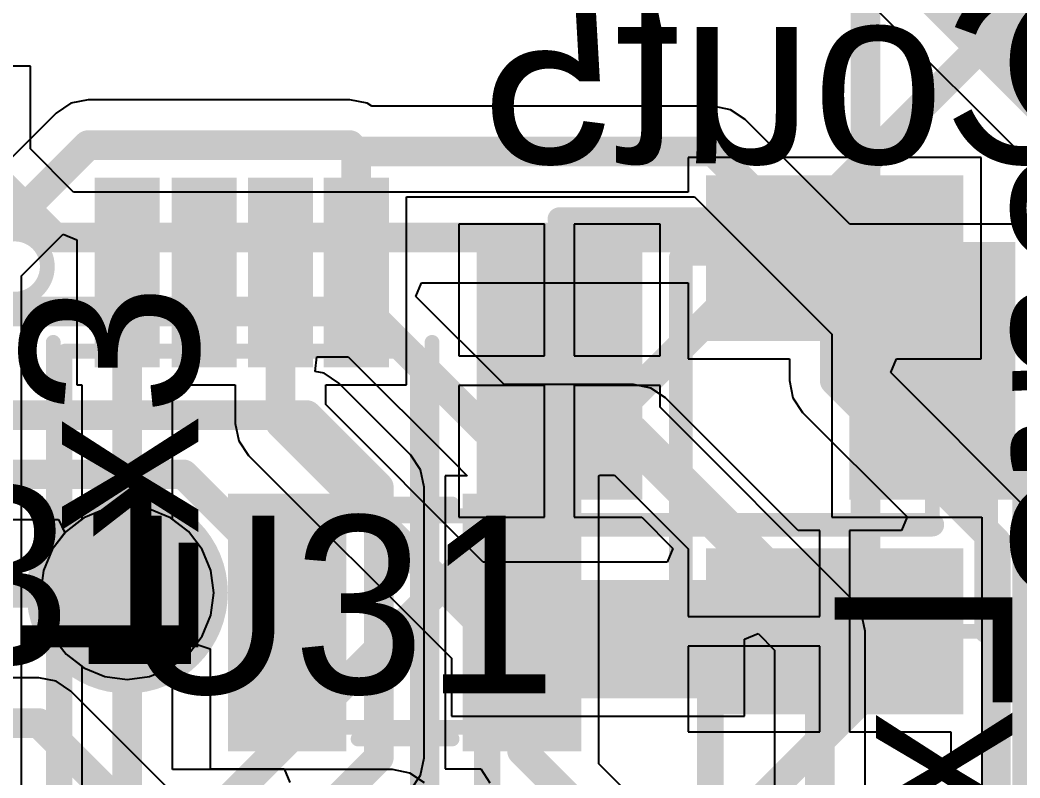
# Model space of a CAD drawing. Header units: millimetres. Extents: x 50.7 to 141.9, y 26.7 to 123.6.
# Drawn here: x 90.42 to 99, y 54.16 to 60.67 of the extents above; entities that cross this region are included whole.
import ezdxf

# ---------------------------------------------------------------- set-up
doc = ezdxf.new("R2010")
doc.units = ezdxf.units.MM
for name, color, linetype in [('BottomLayer', 5, 'Continuous'), ('BottomOverlay', 54, 'Continuous'), ('BottomPaste', 16, 'Continuous'), ('BottomSolder', 6, 'Continuous'), ('InternalPlane1', 76, 'Continuous'), ('InternalPlane3', 216, 'Continuous'), ('Mechanical16', 56, 'Continuous'), ('MidLayer1', 16, 'Continuous'), ('MidLayer2', 76, 'Continuous'), ('MidLayer3', 90, 'Continuous'), ('MidLayer4', 156, 'Continuous'), ('MultiLayer', 9, 'Continuous'), ('TopLayer', 1, 'Continuous'), ('TopOverlay', 2, 'Continuous'), ('TopPaste', 8, 'Continuous'), ('TopSolder', 216, 'Continuous')]:
    doc.layers.add(name, color=color, linetype=linetype)

msp = doc.modelspace()

# ---------------------------------------------------------------- linework, layer by layer
at = {"layer": 'BottomLayer'}
for p, q in [((90.8541, 59.9521), (90.7281, 59.8679)), ((91.0028, 59.9817), (90.8541, 59.9521)), ((93.2482, 59.9817), (91.0028, 59.9817)), ((93.3969, 59.9521), (93.2482, 59.9817)), ((93.4361, 59.9259), (93.3969, 59.9521)), ((96.3678, 59.9259), (93.4361, 59.9259)), ((96.5165, 59.8963), (96.3678, 59.9259)), ((90.7281, 59.8679), (89.7683, 58.9081)), ((96.6425, 59.8121), (96.5165, 59.8963)), ((97.5393, 58.9153), (96.6425, 59.8121)), ((93.7358, 57.5358), (93.7358, 59.1489)), ((93.7358, 59.1489), (96.2069, 59.1489)), ((96.2069, 59.1489), (97.3836, 57.9722)), ((94.92, 58.9153), (94.1834, 58.9153)), ((94.1834, 58.9153), (94.1834, 57.785)), ((94.92, 57.785), (94.92, 58.9153)), ((95.9106, 58.9153), (95.174, 58.9153)), ((95.174, 58.9153), (95.174, 57.785)), ((95.9106, 57.785), (95.9106, 58.9153)), ((99.1108, 58.9153), (97.5393, 58.9153)), ((90.4315, 58.4725), (90.7893, 58.8303)), ((90.7893, 58.8303), (90.9066, 58.7817)), ((90.9066, 58.7817), (90.9066, 57.5358)), ((90.4315, 53.5407), (90.4315, 58.4725)), ((97.3836, 57.9722), (97.3836, 56.4007)), ((94.1834, 57.785), (94.92, 57.785)), ((95.174, 57.785), (95.9106, 57.785)), ((90.9066, 57.5358), (90.9499, 57.5358)), ((90.9499, 57.5358), (90.9499, 56.3834)), ((91.7269, 56.3834), (91.7269, 57.5358)), ((91.7269, 57.5358), (92.2655, 57.5358)), ((92.2655, 57.5358), (92.2655, 57.206)), ((93.0425, 57.3669), (93.0425, 57.5358)), ((93.0425, 57.5358), (93.7358, 57.5358)), ((94.92, 57.531), (94.1834, 57.531)), ((94.1834, 57.531), (94.1834, 56.4007)), ((94.92, 56.4007), (94.92, 57.531)), ((95.9106, 57.531), (95.174, 57.531)), ((95.174, 57.531), (95.174, 56.4007)), ((95.9106, 57.3438), (95.9106, 57.531)), ((94.393, 56.0164), (93.0425, 57.3669)), ((97.5567, 55.6977), (95.9106, 57.3438)), ((92.2655, 57.206), (92.2951, 57.0573)), ((92.2951, 57.0573), (92.3793, 56.9313)), ((92.3793, 56.9313), (94.1197, 55.1909)), ((90.9499, 56.3834), (90.8131, 56.2783)), ((91.8637, 56.2783), (91.7269, 56.3834)), ((94.1834, 56.4007), (94.92, 56.4007)), ((95.174, 56.4007), (95.7549, 56.4007)), ((95.7549, 56.4007), (96.0219, 56.1337)), ((97.3836, 56.4007), (98.6715, 56.4007)), ((98.6715, 56.4007), (98.6715, 53.1738)), ((90.8131, 56.2783), (90.695, 56.1245)), ((91.9818, 56.1245), (91.8637, 56.2783)), ((90.695, 56.1245), (90.6208, 55.9453)), ((92.056, 55.9453), (91.9818, 56.1245)), ((96.0219, 56.1337), (95.9733, 56.0164)), ((95.9733, 56.0164), (94.393, 56.0164)), ((90.6208, 55.9453), (90.5954, 55.753)), ((92.0814, 55.753), (92.056, 55.9453)), ((90.5954, 55.753), (90.6208, 55.5607)), ((92.056, 55.5607), (92.0814, 55.753)), ((97.6409, 55.5717), (97.5567, 55.6977)), ((90.6208, 55.5607), (90.695, 55.3815)), ((91.9818, 55.3815), (92.056, 55.5607)), ((97.6705, 55.423), (97.6409, 55.5717)), ((90.695, 55.3815), (90.8131, 55.2277)), ((91.8637, 55.2277), (91.9818, 55.3815)), ((96.6343, 55.3554), (96.7516, 55.404)), ((96.6343, 54.6956), (96.6343, 55.3554)), ((96.7516, 55.404), (96.8935, 55.2621)), ((97.6705, 54.0089), (97.6705, 55.423)), ((90.8131, 55.2277), (90.9499, 55.1226)), ((91.7269, 55.1226), (91.8637, 55.2277)), ((94.1197, 55.1909), (94.1197, 54.6956)), ((96.8935, 55.2621), (96.8935, 53.848)), ((90.9499, 55.1226), (90.9499, 53.848)), ((91.7269, 54.2365), (91.7269, 55.1226)), ((94.1197, 54.6956), (96.6343, 54.6956)), ((93.6142, 54.2365), (91.7269, 54.2365)), ((93.7629, 54.2069), (93.6142, 54.2365)), ((93.8889, 54.1227), (93.7629, 54.2069))]:
    msp.add_line(p, q, dxfattribs=at)
at = {"layer": 'BottomLayer', "const_width": 0.254}
for points in [[(90.043, 58.6334), (91.0028, 59.5932)], [(91.0028, 59.5932), (93.2482, 59.5932)], [(93.2482, 59.5932), (93.304, 59.5374)], [(93.304, 58.501), (93.304, 59.5374)], [(93.304, 59.5374), (96.3678, 59.5374)], [(96.3678, 59.5374), (98.2472, 57.658)], [(91.3384, 55.753), (91.3384, 58.501)], [(92.654, 57.206), (92.654, 58.501)], [(95.047, 57.658), (97.282, 55.423)], [(98.2472, 57.658), (99.06, 56.8452)], [(92.654, 57.206), (94.615, 55.245)], [(99.06, 48.641), (99.06, 56.8452)], [(91.3384, 53.848), (91.3384, 55.753)], [(97.282, 53.848), (97.282, 55.423)], [(94.615, 55.245), (95.631, 55.245)]]:
    msp.add_lwpolyline(points, dxfattribs=at)
at = {"layer": 'BottomLayer'}
for points, const_width in [([(90.9393, 59.5932, 1), (91.0663, 59.5932, 1)], 0.127), ([(90.9393, 59.5932, 1), (91.0663, 59.5932, 1)], 0.127), ([(93.1847, 59.5932, 1), (93.3117, 59.5932, 1)], 0.127), ([(93.1847, 59.5932, 1), (93.3117, 59.5932, 1)], 0.127), ([(93.2405, 59.5374, 1), (93.3675, 59.5374, 1)], 0.127), ([(93.2405, 59.5374, 1), (93.3675, 59.5374, 1)], 0.127), ([(93.2405, 59.5374, 1), (93.3675, 59.5374, 1)], 0.127), ([(96.3043, 59.5374, 1), (96.4313, 59.5374, 1)], 0.127), ([(96.3043, 59.5374, 1), (96.4313, 59.5374, 1)], 0.127), ([(91.2749, 58.501, 1), (91.4019, 58.501, 1)], 0.127), ([(92.5905, 58.501, 1), (92.7175, 58.501, 1)], 0.127), ([(93.2405, 58.501, 1), (93.3675, 58.501, 1)], 0.127), ([(94.9835, 57.658, 1), (95.1105, 57.658, 1)], 0.127), ([(98.1837, 57.658, 1), (98.3107, 57.658, 1)], 0.127), ([(98.1837, 57.658, 1), (98.3107, 57.658, 1)], 0.127), ([(92.5905, 57.206, 1), (92.7175, 57.206, 1)], 0.127), ([(92.5905, 57.206, 1), (92.7175, 57.206, 1)], 0.127), ([(98.9965, 56.8452, 1), (99.1235, 56.8452, 1)], 0.127), ([(98.9965, 56.8452, 1), (99.1235, 56.8452, 1)], 0.127), ([(91.0971, 55.753, 1), (91.5797, 55.753, 1)], 0.4826), ([(91.2749, 55.753, 1), (91.4019, 55.753, 1)], 0.127), ([(91.2749, 55.753, 1), (91.4019, 55.753, 1)], 0.127), ([(97.2185, 55.423, 1), (97.3455, 55.423, 1)], 0.127), ([(97.2185, 55.423, 1), (97.3455, 55.423, 1)], 0.127), ([(94.5515, 55.245, 1), (94.6785, 55.245, 1)], 0.127), ([(94.5515, 55.245, 1), (94.6785, 55.245, 1)], 0.127), ([(95.5675, 55.245, 1), (95.6945, 55.245, 1)], 0.127)]:
    msp.add_lwpolyline(points, format="xyb", close=True, dxfattribs=dict(at, const_width=const_width))
for points in [[(91.1606, 59.2122), (91.1606, 57.7898), (91.5162, 59.2122), (91.5162, 57.7898)], [(91.821, 59.2122), (91.821, 57.7898), (92.1766, 59.2122), (92.1766, 57.7898)], [(92.4762, 59.2122), (92.4762, 57.7898), (92.8318, 59.2122), (92.8318, 57.7898)], [(93.1262, 59.2122), (93.1262, 57.7898), (93.4818, 59.2122), (93.4818, 57.7898)], [(94.4374, 56.6547), (95.6566, 56.6547), (94.4374, 58.6613), (95.6566, 58.6613)], [(97.6376, 56.6547), (98.8568, 56.6547), (97.6376, 58.6613), (98.8568, 58.6613)], [(94.3737, 54.9496), (96.3803, 54.9496), (94.3737, 55.7624), (96.3803, 55.7624)]]:
    msp.add_solid(points, dxfattribs=at)
at = {"layer": 'BottomOverlay'}
for points, const_width in [([(95.047, 58.958), (98.2472, 58.958)], 0.2032), ([(90.7034, 53.34), (90.7034, 57.901)], 0.127), ([(93.954, 53.34), (93.954, 57.901)], 0.127), ([(95.047, 56.3372), (98.2472, 56.3372)], 0.2032), ([(94.377, 53.9496), (94.377, 54.756)], 0.127), ([(96.393, 53.9496), (96.393, 54.756)], 0.127)]:
    msp.add_lwpolyline(points, dxfattribs=dict(at, const_width=const_width))
for points, const_width in [([(94.9962, 58.958, 1), (95.0978, 58.958, 1)], 0.1016), ([(98.1964, 58.958, 1), (98.298, 58.958, 1)], 0.1016), ([(90.6526, 58.551, 1), (90.0938, 58.551, 1)], 0.127), ([(90.6208, 58.551, 1), (90.6843, 58.551, 1)], 0.0635), ([(90.6716, 57.901, 1), (90.7351, 57.901, 1)], 0.0635), ([(93.9223, 57.901, 1), (93.9858, 57.901, 1)], 0.0635), ([(94.9962, 56.3372, 1), (95.0978, 56.3372, 1)], 0.1016), ([(98.1964, 56.3372, 1), (98.298, 56.3372, 1)], 0.1016), ([(94.3452, 54.756, 1), (94.4087, 54.756, 1)], 0.0635), ([(96.3612, 54.756, 1), (96.4247, 54.756, 1)], 0.0635)]:
    msp.add_lwpolyline(points, format="xyb", close=True, dxfattribs=dict(at, const_width=const_width))
at = {"layer": 'BottomPaste'}
for points in [[(91.1606, 59.2122), (91.1606, 57.7898), (91.5162, 59.2122), (91.5162, 57.7898)], [(91.821, 59.2122), (91.821, 57.7898), (92.1766, 59.2122), (92.1766, 57.7898)], [(92.4762, 59.2122), (92.4762, 57.7898), (92.8318, 59.2122), (92.8318, 57.7898)], [(93.1262, 59.2122), (93.1262, 57.7898), (93.4818, 59.2122), (93.4818, 57.7898)], [(94.4374, 56.6547), (95.6566, 56.6547), (94.4374, 58.6613), (95.6566, 58.6613)], [(97.6376, 56.6547), (98.8568, 56.6547), (97.6376, 58.6613), (98.8568, 58.6613)], [(94.3737, 54.9496), (96.3803, 54.9496), (94.3737, 55.7624), (96.3803, 55.7624)]]:
    msp.add_solid(points, dxfattribs=at)
at = {"layer": 'BottomSolder', "const_width": 0.5842}
msp.add_lwpolyline([(91.0463, 55.753, 1), (91.6305, 55.753, 1)], format="xyb", close=True, dxfattribs=at)
at = {"layer": 'BottomSolder'}
for points in [[(91.059, 59.3138), (91.059, 57.6882), (91.6178, 59.3138), (91.6178, 57.6882)], [(91.7194, 59.3138), (91.7194, 57.6882), (92.2782, 59.3138), (92.2782, 57.6882)], [(92.3746, 59.3138), (92.3746, 57.6882), (92.9334, 59.3138), (92.9334, 57.6882)], [(93.0246, 59.3138), (93.0246, 57.6882), (93.5834, 59.3138), (93.5834, 57.6882)], [(94.3358, 56.5531), (95.7582, 56.5531), (94.3358, 58.7629), (95.7582, 58.7629)], [(97.536, 56.5531), (98.9584, 56.5531), (97.536, 58.7629), (98.9584, 58.7629)], [(94.2721, 54.848), (96.4819, 54.848), (94.2721, 55.864), (96.4819, 55.864)]]:
    msp.add_solid(points, dxfattribs=at)
at = {"layer": 'InternalPlane1', "const_width": 0.8636}
msp.add_lwpolyline([(90.9066, 55.753, 1), (91.7702, 55.753, 1)], format="xyb", close=True, dxfattribs=at)
at = {"layer": 'InternalPlane3', "const_width": 0.8636}
msp.add_lwpolyline([(90.9066, 55.753, 1), (91.7702, 55.753, 1)], format="xyb", close=True, dxfattribs=at)
at = {"layer": 'Mechanical16', "const_width": 0.127}
for points in [[(95.047, 56.3372), (95.047, 58.958)], [(95.047, 58.958), (98.2472, 58.958)], [(98.2472, 56.3372), (98.2472, 58.958)], [(96.0882, 58.6232), (98.709, 58.6232)], [(96.0882, 55.423), (96.0882, 58.6232)], [(98.709, 55.423), (98.709, 58.6232)], [(90.805, 57.826), (93.829, 57.826)], [(90.805, 53.4162), (90.805, 57.826)], [(93.829, 53.4162), (93.829, 57.826)], [(92.456, 56.4134), (94.976, 56.4134)], [(92.456, 54.599), (92.456, 56.4134)], [(94.976, 54.599), (94.976, 56.4134)], [(95.047, 56.3372), (98.2472, 56.3372)], [(94.477, 55.606), (96.2914, 55.606)], [(94.477, 53.086), (94.477, 55.606)], [(96.2914, 53.086), (96.2914, 55.606)], [(96.0882, 55.423), (98.709, 55.423)], [(92.456, 54.599), (94.976, 54.599)]]:
    msp.add_lwpolyline(points, dxfattribs=at)
at = {"layer": 'Mechanical16', "const_width": 0.0635}
for points in [[(95.0153, 58.958, 1), (95.0788, 58.958, 1)], [(95.0153, 58.958, 1), (95.0788, 58.958, 1)], [(98.2154, 58.958, 1), (98.2789, 58.958, 1)], [(98.2154, 58.958, 1), (98.2789, 58.958, 1)], [(96.0564, 58.6232, 1), (96.1199, 58.6232, 1)], [(96.0564, 58.6232, 1), (96.1199, 58.6232, 1)], [(98.6772, 58.6232, 1), (98.7407, 58.6232, 1)], [(98.6772, 58.6232, 1), (98.7407, 58.6232, 1)], [(90.7732, 57.826, 1), (90.8367, 57.826, 1)], [(90.7732, 57.826, 1), (90.8367, 57.826, 1)], [(93.7972, 57.826, 1), (93.8607, 57.826, 1)], [(93.7972, 57.826, 1), (93.8607, 57.826, 1)], [(92.4243, 56.4134, 1), (92.4877, 56.4134, 1)], [(92.4243, 56.4134, 1), (92.4877, 56.4134, 1)], [(94.9443, 56.4134, 1), (95.0078, 56.4134, 1)], [(94.9443, 56.4134, 1), (95.0078, 56.4134, 1)], [(95.0153, 56.3372, 1), (95.0788, 56.3372, 1)], [(95.0153, 56.3372, 1), (95.0788, 56.3372, 1)], [(98.2154, 56.3372, 1), (98.2789, 56.3372, 1)], [(98.2154, 56.3372, 1), (98.2789, 56.3372, 1)], [(94.4452, 55.606, 1), (94.5087, 55.606, 1)], [(94.4452, 55.606, 1), (94.5087, 55.606, 1)], [(96.2596, 55.606, 1), (96.3231, 55.606, 1)], [(96.2596, 55.606, 1), (96.3231, 55.606, 1)], [(96.0564, 55.423, 1), (96.1199, 55.423, 1)], [(96.0564, 55.423, 1), (96.1199, 55.423, 1)], [(98.6772, 55.423, 1), (98.7407, 55.423, 1)], [(98.6772, 55.423, 1), (98.7407, 55.423, 1)], [(92.4243, 54.599, 1), (92.4877, 54.599, 1)], [(92.4243, 54.599, 1), (92.4877, 54.599, 1)], [(94.9443, 54.599, 1), (95.0078, 54.599, 1)], [(94.9443, 54.599, 1), (95.0078, 54.599, 1)]]:
    msp.add_lwpolyline(points, format="xyb", close=True, dxfattribs=at)
at = {"layer": 'MidLayer1', "const_width": 0.254}
msp.add_lwpolyline([(90.678, 52.451), (99.7585, 61.5315)], dxfattribs=at)
at = {"layer": 'MidLayer1', "const_width": 0.4826}
msp.add_lwpolyline([(91.0971, 55.753, 1), (91.5797, 55.753, 1)], format="xyb", close=True, dxfattribs=at)
at = {"layer": 'MidLayer2', "const_width": 0.254}
for points in [[(97.675, 54.876), (97.675, 71.3222)], [(88.646, 55.753), (91.3384, 55.753)], [(95.885, 53.086), (97.675, 54.876)]]:
    msp.add_lwpolyline(points, dxfattribs=at)
at = {"layer": 'MidLayer2'}
for points, const_width in [([(91.0971, 55.753, 1), (91.5797, 55.753, 1)], 0.4826), ([(91.2749, 55.753, 1), (91.4019, 55.753, 1)], 0.127), ([(97.6115, 54.876, 1), (97.7385, 54.876, 1)], 0.127), ([(97.6115, 54.876, 1), (97.7385, 54.876, 1)], 0.127)]:
    msp.add_lwpolyline(points, format="xyb", close=True, dxfattribs=dict(at, const_width=const_width))
at = {"layer": 'MidLayer3'}
for p, q in [((91.1461, 56.4706), (90.9669, 56.3964)), ((91.3384, 56.496), (91.1461, 56.4706)), ((91.5307, 56.4706), (91.3384, 56.496)), ((91.7099, 56.3964), (91.5307, 56.4706)), ((90.9669, 56.3964), (90.8131, 56.2783)), ((91.8637, 56.2783), (91.7099, 56.3964)), ((90.8131, 56.2783), (90.695, 56.1245)), ((91.9818, 56.1245), (91.8637, 56.2783)), ((90.695, 56.1245), (90.6208, 55.9453)), ((92.056, 55.9453), (91.9818, 56.1245)), ((90.6208, 55.9453), (90.5954, 55.753)), ((92.0814, 55.753), (92.056, 55.9453)), ((90.5954, 55.753), (90.6208, 55.5607)), ((92.056, 55.5607), (92.0814, 55.753)), ((90.6208, 55.5607), (90.695, 55.3815)), ((91.9818, 55.3815), (92.056, 55.5607)), ((90.695, 55.3815), (90.8131, 55.2277)), ((91.8637, 55.2277), (91.9818, 55.3815)), ((90.8131, 55.2277), (90.9669, 55.1096)), ((91.7099, 55.1096), (91.8637, 55.2277)), ((90.9669, 55.1096), (91.1461, 55.0354)), ((91.5307, 55.0354), (91.7099, 55.1096)), ((91.1461, 55.0354), (91.3384, 55.01)), ((91.3384, 55.01), (91.5307, 55.0354))]:
    msp.add_line(p, q, dxfattribs=at)
at = {"layer": 'MidLayer3', "const_width": 0.4826}
msp.add_lwpolyline([(91.0971, 55.753, 1), (91.5797, 55.753, 1)], format="xyb", close=True, dxfattribs=at)
at = {"layer": 'MidLayer4'}
for p, q in [((91.1461, 56.4706), (90.9669, 56.3964)), ((91.3384, 56.496), (91.1461, 56.4706)), ((91.5307, 56.4706), (91.3384, 56.496)), ((91.7099, 56.3964), (91.5307, 56.4706)), ((90.9669, 56.3964), (90.8131, 56.2783)), ((91.8637, 56.2783), (91.7099, 56.3964)), ((90.8131, 56.2783), (90.695, 56.1245)), ((91.9818, 56.1245), (91.8637, 56.2783)), ((90.695, 56.1245), (90.6208, 55.9453)), ((92.056, 55.9453), (91.9818, 56.1245)), ((90.6208, 55.9453), (90.5954, 55.753)), ((92.0814, 55.753), (92.056, 55.9453)), ((90.5954, 55.753), (90.6208, 55.5607)), ((92.056, 55.5607), (92.0814, 55.753)), ((90.6208, 55.5607), (90.695, 55.3815)), ((91.9818, 55.3815), (92.056, 55.5607)), ((90.695, 55.3815), (90.8131, 55.2277)), ((91.8637, 55.2277), (91.9818, 55.3815)), ((90.8131, 55.2277), (90.9669, 55.1096)), ((91.7099, 55.1096), (91.8637, 55.2277)), ((90.9669, 55.1096), (91.1461, 55.0354)), ((91.5307, 55.0354), (91.7099, 55.1096)), ((91.1461, 55.0354), (91.3384, 55.01)), ((91.3384, 55.01), (91.5307, 55.0354))]:
    msp.add_line(p, q, dxfattribs=at)
at = {"layer": 'MidLayer4', "const_width": 0.4826}
msp.add_lwpolyline([(91.0971, 55.753, 1), (91.5797, 55.753, 1)], format="xyb", close=True, dxfattribs=at)
at = {"layer": 'MultiLayer', "const_width": 0.4826}
msp.add_lwpolyline([(91.0971, 55.753, 1), (91.5797, 55.753, 1)], format="xyb", close=True, dxfattribs=at)
at = {"layer": 'TopLayer'}
for p, q in [((96.6865, 61.839), (100.193, 58.3325)), ((90.507, 60.269), (90.273, 60.269)), ((90.507, 59.5604), (90.507, 60.269)), ((90.8779, 59.1895), (90.507, 59.5604)), ((98.6663, 59.4868), (96.1517, 59.4868)), ((96.1517, 59.4868), (96.1517, 59.1895)), ((98.6663, 57.7596), (98.6663, 59.4868)), ((96.1517, 59.1895), (90.8779, 59.1895)), ((93.8162, 58.2952), (93.8648, 58.4125)), ((93.8648, 58.4125), (96.1517, 58.4125)), ((96.1517, 58.4125), (96.1517, 57.7596)), ((94.5729, 57.5385), (93.8162, 58.2952)), ((92.9525, 57.6511), (92.9649, 57.7775)), ((92.9649, 57.7775), (93.2351, 57.7775)), ((93.2351, 57.7775), (94.1373, 56.8753)), ((96.1517, 57.7596), (97.0205, 57.7596)), ((97.0205, 57.7596), (97.0205, 57.5747)), ((97.8908, 57.6423), (97.9394, 57.7596)), ((97.9394, 57.7596), (98.6663, 57.7596)), ((93.0292, 57.6359), (92.9525, 57.6511)), ((93.1552, 57.5517), (93.0292, 57.6359)), ((99.068, 56.4651), (97.8908, 57.6423)), ((93.7721, 56.9348), (93.1552, 57.5517)), ((95.682, 57.5385), (94.5729, 57.5385)), ((95.8307, 57.5089), (95.682, 57.5385)), ((95.9567, 57.4247), (95.8307, 57.5089)), ((97.0205, 57.5747), (97.0501, 57.4261)), ((97.0948, 56.2866), (95.9567, 57.4247)), ((97.0501, 57.4261), (97.1343, 57.3)), ((97.1343, 57.3), (98.0304, 56.4039)), ((93.8563, 56.8088), (93.7721, 56.9348)), ((94.1373, 56.8753), (94.1373, 56.8753)), ((94.1373, 56.8753), (94.1373, 56.8753)), ((94.1373, 56.8753), (94.1373, 56.8753)), ((94.1373, 56.8753), (94.1373, 56.8753)), ((94.1373, 56.8753), (94.1373, 56.8753)), ((94.1373, 56.8753), (94.2564, 56.7563)), ((93.8859, 56.6601), (93.8563, 56.8088)), ((94.2564, 56.7563), (94.0656, 56.7563)), ((94.0656, 56.7563), (94.0656, 54.2417)), ((95.3864, 56.7563), (95.3916, 56.7615)), ((95.3864, 54.2864), (95.3864, 56.7563)), ((95.3864, 56.7563), (95.3864, 56.7563)), ((95.3864, 56.7563), (95.3864, 56.7563)), ((95.3864, 56.7563), (95.3864, 56.7563)), ((95.3864, 56.7563), (95.3864, 56.7563)), ((95.3916, 56.7615), (95.5211, 56.7615)), ((95.5211, 56.7615), (96.1517, 56.1309)), ((93.8859, 54.3379), (93.8859, 56.6601)), ((89.2365, 56.3805), (90.7479, 56.3805)), ((90.7479, 56.3805), (90.8041, 56.2666)), ((98.0304, 56.4039), (97.9818, 56.2866)), ((90.8041, 56.2666), (90.695, 56.1245)), ((97.282, 56.2866), (97.0948, 56.2866)), ((97.282, 55.55), (97.282, 56.2866)), ((97.9818, 56.2866), (97.536, 56.2866)), ((97.536, 56.2866), (97.536, 55.423)), ((90.695, 56.1245), (90.6208, 55.9453)), ((96.1517, 56.1309), (96.1517, 55.55)), ((90.6208, 55.9453), (90.5954, 55.753)), ((90.5954, 55.753), (90.6208, 55.5607)), ((90.6208, 55.5607), (90.695, 55.3815)), ((96.1517, 55.55), (97.282, 55.55)), ((90.695, 55.3815), (90.8131, 55.2277)), ((97.536, 55.423), (97.536, 54.5594)), ((91.8637, 55.2277), (91.9293, 55.3131)), ((91.9293, 55.3131), (92.0496, 55.2723)), ((92.0496, 55.2723), (92.0496, 54.2417)), ((97.282, 55.296), (96.1517, 55.296)), ((96.1517, 55.296), (96.1517, 54.5594)), ((97.282, 54.5594), (97.282, 55.296)), ((90.8131, 55.2277), (90.9669, 55.1096)), ((91.7099, 55.1096), (91.8637, 55.2277)), ((90.9669, 55.1096), (91.1461, 55.0354)), ((91.5307, 55.0354), (91.7099, 55.1096)), ((90.5802, 55.0239), (89.1033, 55.0239)), ((90.7288, 54.9943), (90.5802, 55.0239)), ((91.1461, 55.0354), (91.3384, 55.01)), ((91.3384, 55.01), (91.5307, 55.0354)), ((90.8549, 54.9101), (90.7288, 54.9943)), ((91.9072, 53.8578), (90.8549, 54.9101)), ((96.1517, 54.5594), (97.282, 54.5594)), ((97.536, 54.5594), (98.4048, 54.5594)), ((98.4048, 54.5594), (98.4048, 53.8799)), ((93.8563, 54.1892), (93.8859, 54.3379)), ((92.0496, 54.2417), (92.6859, 54.2417)), ((92.6859, 54.2417), (92.7345, 54.1244)), ((94.0656, 54.2417), (94.3718, 54.2417)), ((94.3718, 54.2417), (94.4513, 54.1227)), ((96.41, 53.2628), (95.3864, 54.2864)), ((93.7721, 54.0632), (93.8563, 54.1892))]:
    msp.add_line(p, q, dxfattribs=at)
for points, const_width in [([(96.901, 62.357), (100.711, 58.547)], 0.508), ([(89.828, 59.69), (90.717, 58.801)], 0.254), ([(90.717, 58.801), (97.2312, 58.801)], 0.254), ([(97.2312, 58.801), (97.409, 58.6232)], 0.254), ([(97.409, 57.5747), (97.409, 58.6232)], 0.254), ([(89.281, 58.166), (93.396, 58.166)], 0.254), ([(93.396, 58.166), (94.412, 57.15)], 0.254), ([(97.409, 57.5747), (98.7933, 56.1904)], 0.254), ([(89.4232, 57.277), (92.8805, 57.277)], 0.254), ([(92.8805, 57.277), (93.4974, 56.6601)], 0.254), ([(94.412, 57.15), (95.682, 57.15)], 0.254), ([(95.682, 57.15), (97.409, 55.423)], 0.254), ([(87.884, 56.769), (91.821, 56.769)], 0.254), ([(91.821, 56.769), (92.695, 55.895)], 0.254), ([(93.4974, 54.3379), (93.4974, 56.6601)], 0.254), ([(98.7933, 53.7337), (98.7933, 56.1904)], 0.254), ([(92.695, 55.118), (92.695, 55.895)], 0.254), ([(94.726, 54.3974), (94.726, 55.499)], 0.254), ([(88.9308, 54.6354), (90.5802, 54.6354)], 0.254), ([(90.5802, 54.6354), (91.7896, 53.426)], 0.254), ([(94.726, 54.3974), (96.1644, 52.959)], 0.254), ([(92.964, 53.8045), (93.4974, 54.3379)], 0.254)]:
    msp.add_lwpolyline(points, dxfattribs=dict(at, const_width=const_width))
for points, const_width in [([(90.6535, 58.801, 1), (90.7805, 58.801, 1)], 0.127), ([(90.6535, 58.801, 1), (90.7805, 58.801, 1)], 0.127), ([(97.1677, 58.801, 1), (97.2947, 58.801, 1)], 0.127), ([(97.1677, 58.801, 1), (97.2947, 58.801, 1)], 0.127), ([(97.3455, 58.6232, 1), (97.4725, 58.6232, 1)], 0.127), ([(97.3455, 58.6232, 1), (97.4725, 58.6232, 1)], 0.127), ([(93.3325, 58.166, 1), (93.4595, 58.166, 1)], 0.127), ([(93.3325, 58.166, 1), (93.4595, 58.166, 1)], 0.127), ([(97.3455, 57.5747, 1), (97.4725, 57.5747, 1)], 0.127), ([(97.3455, 57.5747, 1), (97.4725, 57.5747, 1)], 0.127), ([(92.817, 57.277, 1), (92.944, 57.277, 1)], 0.127), ([(92.817, 57.277, 1), (92.944, 57.277, 1)], 0.127), ([(94.3485, 57.15, 1), (94.4755, 57.15, 1)], 0.127), ([(94.3485, 57.15, 1), (94.4755, 57.15, 1)], 0.127), ([(95.6185, 57.15, 1), (95.7455, 57.15, 1)], 0.127), ([(95.6185, 57.15, 1), (95.7455, 57.15, 1)], 0.127), ([(91.7575, 56.769, 1), (91.8845, 56.769, 1)], 0.127), ([(91.7575, 56.769, 1), (91.8845, 56.769, 1)], 0.127), ([(93.4339, 56.6601, 1), (93.5609, 56.6601, 1)], 0.127), ([(93.4339, 56.6601, 1), (93.5609, 56.6601, 1)], 0.127), ([(98.7298, 56.1904, 1), (98.8568, 56.1904, 1)], 0.127), ([(98.7298, 56.1904, 1), (98.8568, 56.1904, 1)], 0.127), ([(91.0971, 55.753, 1), (91.5797, 55.753, 1)], 0.4826), ([(92.6315, 55.895, 1), (92.7585, 55.895, 1)], 0.127), ([(92.6315, 55.895, 1), (92.7585, 55.895, 1)], 0.127), ([(94.6625, 55.499, 1), (94.7895, 55.499, 1)], 0.127), ([(97.3455, 55.423, 1), (97.4725, 55.423, 1)], 0.127), ([(92.6315, 55.118, 1), (92.7585, 55.118, 1)], 0.127), ([(90.5167, 54.6354, 1), (90.6437, 54.6354, 1)], 0.127), ([(90.5167, 54.6354, 1), (90.6437, 54.6354, 1)], 0.127), ([(94.6625, 54.3974, 1), (94.7895, 54.3974, 1)], 0.127), ([(94.6625, 54.3974, 1), (94.7895, 54.3974, 1)], 0.127), ([(93.4339, 54.3379, 1), (93.5609, 54.3379, 1)], 0.127), ([(93.4339, 54.3379, 1), (93.5609, 54.3379, 1)], 0.127)]:
    msp.add_lwpolyline(points, format="xyb", close=True, dxfattribs=dict(at, const_width=const_width))
for points in [[(98.4123, 58.0136), (98.4123, 59.2328), (96.4057, 58.0136), (96.4057, 59.2328)], [(93.1164, 54.4957), (93.1164, 56.5023), (92.3036, 54.4957), (92.3036, 56.5023)], [(95.1324, 54.4957), (95.1324, 56.5023), (94.3196, 54.4957), (94.3196, 56.5023)], [(98.4123, 54.8134), (98.4123, 56.0326), (96.4057, 54.8134), (96.4057, 56.0326)]]:
    msp.add_solid(points, dxfattribs=at)
at = {"layer": 'TopOverlay'}
for points, const_width in [([(96.0882, 55.423), (96.0882, 58.6232)], 0.2032), ([(98.709, 55.423), (98.709, 58.6232)], 0.2032), ([(93.3196, 56.515), (94.126, 56.515)], 0.127), ([(93.3196, 54.499), (94.126, 54.499)], 0.127)]:
    msp.add_lwpolyline(points, dxfattribs=dict(at, const_width=const_width))
for points, const_width in [([(96.0374, 58.6232, 1), (96.139, 58.6232, 1)], 0.1016), ([(98.6582, 58.6232, 1), (98.7598, 58.6232, 1)], 0.1016), ([(93.2878, 56.515, 1), (93.3513, 56.515, 1)], 0.0635), ([(94.0942, 56.515, 1), (94.1577, 56.515, 1)], 0.0635), ([(96.0374, 55.423, 1), (96.139, 55.423, 1)], 0.1016), ([(98.6582, 55.423, 1), (98.7598, 55.423, 1)], 0.1016), ([(93.2878, 54.499, 1), (93.3513, 54.499, 1)], 0.0635), ([(94.0942, 54.499, 1), (94.1577, 54.499, 1)], 0.0635)]:
    msp.add_lwpolyline(points, format="xyb", close=True, dxfattribs=dict(at, const_width=const_width))
at = {"layer": 'TopPaste'}
for points in [[(98.4123, 58.0136), (98.4123, 59.2328), (96.4057, 58.0136), (96.4057, 59.2328)], [(93.1164, 54.4957), (93.1164, 56.5023), (92.3036, 54.4957), (92.3036, 56.5023)], [(95.1324, 54.4957), (95.1324, 56.5023), (94.3196, 54.4957), (94.3196, 56.5023)], [(98.4123, 54.8134), (98.4123, 56.0326), (96.4057, 54.8134), (96.4057, 56.0326)]]:
    msp.add_solid(points, dxfattribs=at)
at = {"layer": 'TopSolder', "const_width": 0.5842}
msp.add_lwpolyline([(91.0463, 55.753, 1), (91.6305, 55.753, 1)], format="xyb", close=True, dxfattribs=at)
at = {"layer": 'TopSolder'}
for points in [[(98.5139, 57.912), (98.5139, 59.3344), (96.3041, 57.912), (96.3041, 59.3344)], [(93.218, 54.3941), (93.218, 56.6039), (92.202, 54.3941), (92.202, 56.6039)], [(95.234, 54.3941), (95.234, 56.6039), (94.218, 54.3941), (94.218, 56.6039)], [(98.5139, 54.7118), (98.5139, 56.1342), (96.3041, 54.7118), (96.3041, 56.1342)]]:
    msp.add_solid(points, dxfattribs=at)

# ---------------------------------------------------------------- texts
at = {"layer": 'BottomOverlay', "text_generation_flag": 2}
msp.add_text('Cout5', height=1.524, dxfattribs=at).set_placement((99.822, 59.436))
msp.add_text('Lx5', height=1.524, rotation=90, dxfattribs=at).set_placement((98.933, 55.88))
at = {"layer": 'TopOverlay'}
for s, rotation, p in [('Cout3', 270, (98.933, 61.087)), ('Lx3', 90, (91.948, 55.118))]:
    msp.add_text(s, height=1.524, rotation=rotation, dxfattribs=at).set_placement(p)
for s, p in [('Cf31', (87.6808, 55.1434)), ('U31', (91.2876, 54.8894))]:
    msp.add_text(s, height=1.524, dxfattribs=at).set_placement(p)

doc.saveas('drawing.dxf')
